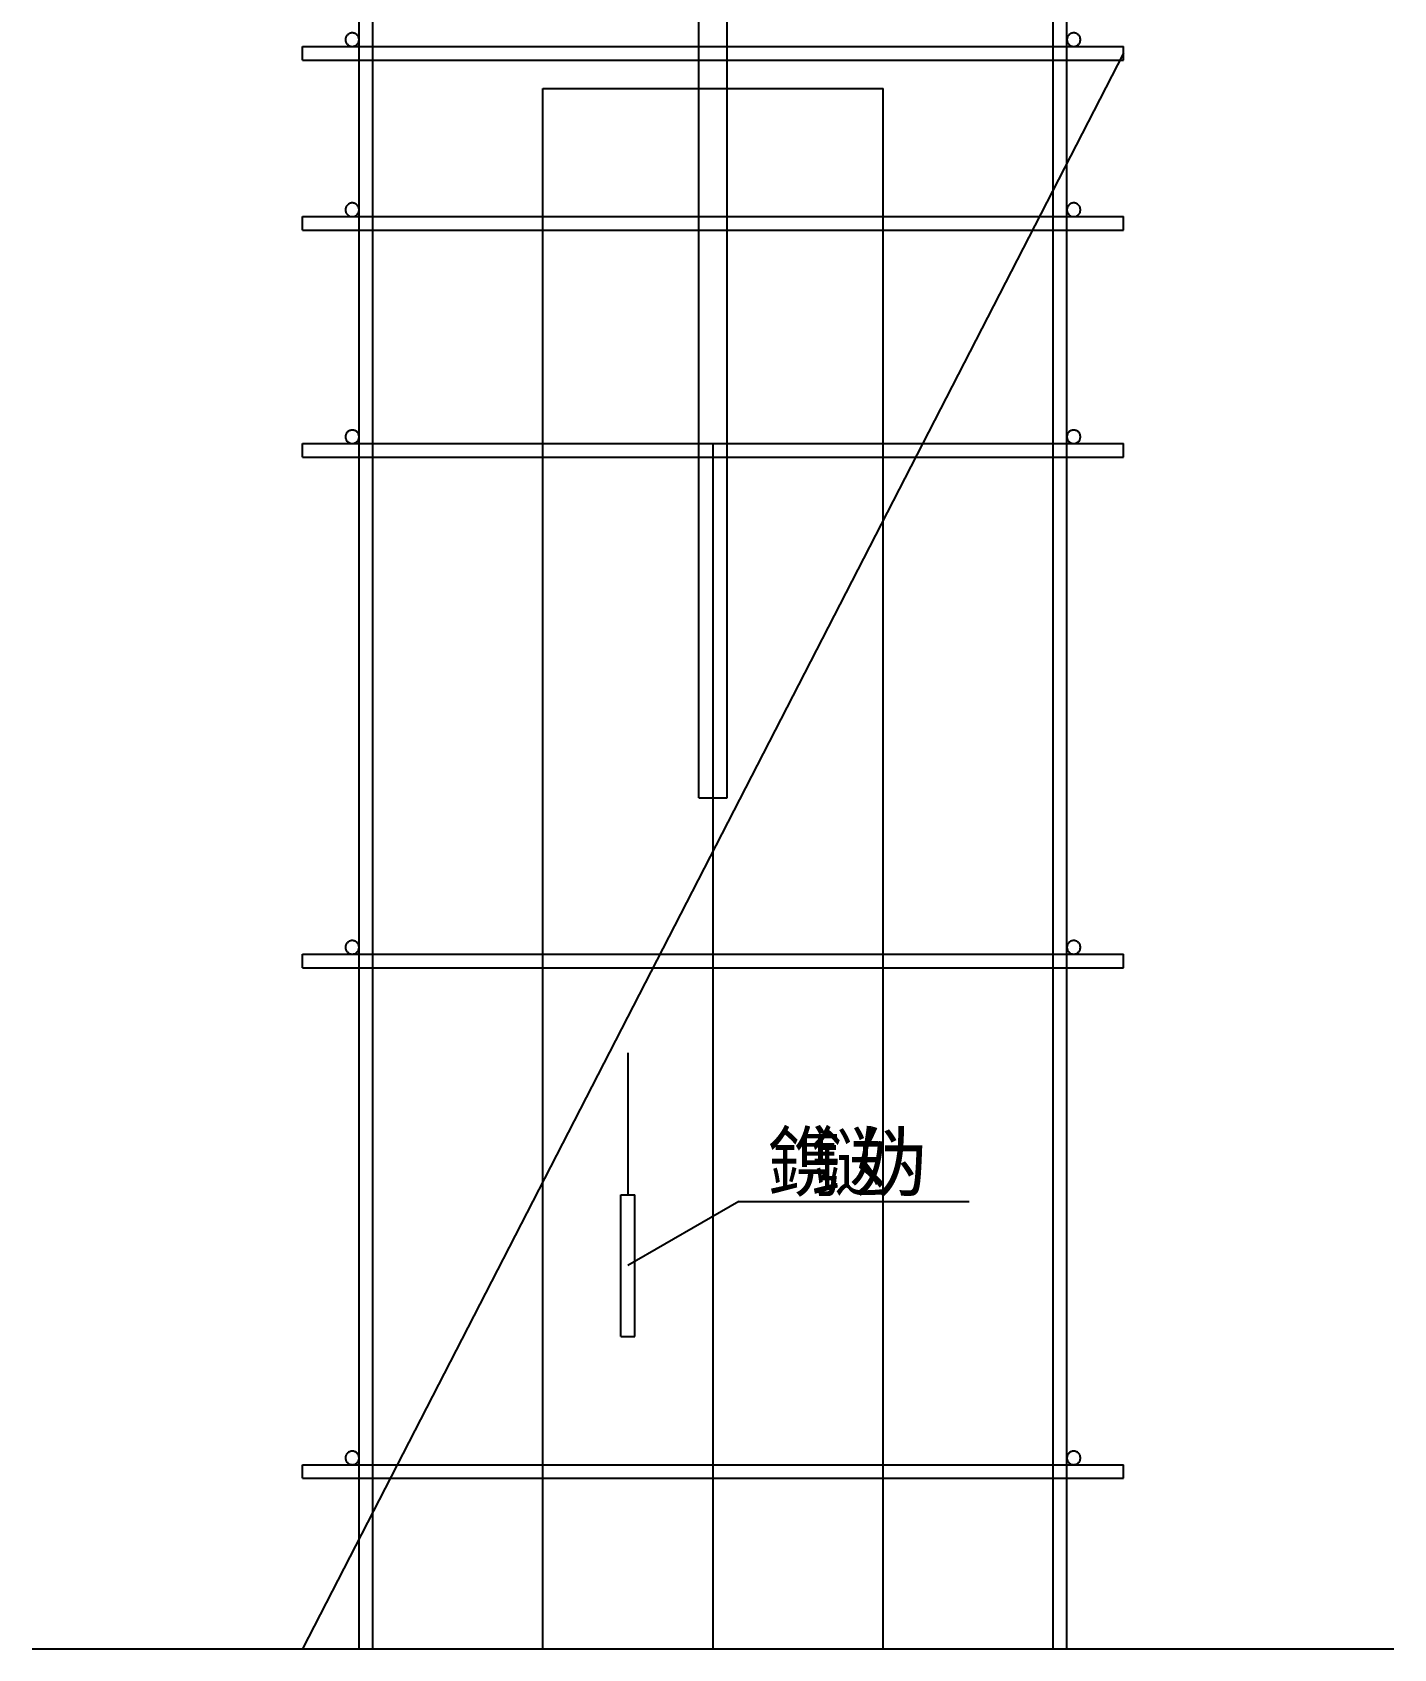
# Model space of a CAD drawing. Header units: metres. Extents: x 0 to 420, y 0 to 297.
# Drawn here: x 281.4 to 334.2, y 98.3 to 161.1 of the extents above; entities that cross this region are included whole.
import ezdxf

# ---------------------------------------------------------------- set-up
doc = ezdxf.new("R2010")
doc.units = ezdxf.units.M
doc.layers.add(' ', color=7, linetype='Continuous')

msp = doc.modelspace()

# ---------------------------------------------------------------- linework, layer by layer
at = {"layer": ' '}
for p, q in [((307.21, 131.36), (307.21, 164.37)), ((308.31, 131.36), (308.31, 164.37)), ((294.03, 98.35), (294.03, 162.7)), ((294.56, 98.35), (294.56, 162.7)), ((320.96, 98.35), (320.96, 162.7)), ((321.49, 98.35), (321.49, 162.7)), ((291.83, 160.5), (323.69, 160.5)), ((291.83, 159.97), (291.83, 160.5)), ((323.69, 160.24), (291.83, 98.35)), ((291.83, 159.97), (323.69, 159.97)), ((323.69, 159.97), (323.69, 160.5)), ((301.16, 98.35), (301.16, 158.87)), ((301.16, 158.87), (314.36, 158.87)), ((314.36, 98.35), (314.36, 158.87)), ((291.83, 153.9), (323.69, 153.9)), ((291.83, 153.37), (291.83, 153.9)), ((323.69, 153.37), (323.69, 153.9)), ((291.83, 153.37), (323.69, 153.37)), ((291.83, 145.1), (323.69, 145.1)), ((291.83, 144.57), (291.83, 145.1)), ((307.76, 98.35), (307.76, 145.12)), ((323.69, 144.57), (323.69, 145.1)), ((291.83, 144.57), (323.69, 144.57)), ((307.21, 131.36), (308.31, 131.36)), ((291.83, 125.29), (323.69, 125.29)), ((291.83, 124.76), (291.83, 125.29)), ((323.69, 124.76), (323.69, 125.29)), ((291.83, 124.76), (323.69, 124.76)), ((304.46, 121.46), (304.46, 115.96)), ((304.18, 110.46), (304.18, 115.96)), ((304.18, 115.96), (304.73, 115.96)), ((308.76, 115.69), (304.46, 113.21)), ((304.73, 110.46), (304.73, 115.96)), ((308.76, 115.69), (317.7, 115.69)), ((304.18, 110.46), (304.73, 110.46)), ((291.83, 105.48), (323.69, 105.48)), ((291.83, 104.96), (291.83, 105.48)), ((323.69, 104.96), (323.69, 105.48)), ((291.83, 104.96), (323.69, 104.96)), ((281.35, 98.35), (334.17, 98.35))]:
    msp.add_line(p, q, dxfattribs=at)
for points in [[(294.03, 160.76), (294.03, 160.79), (294.02, 160.82), (294.02, 160.84), (294.01, 160.87), (294, 160.89), (293.98, 160.91), (293.97, 160.93), (293.95, 160.95), (293.93, 160.97), (293.91, 160.98), (293.89, 161), (293.86, 161.01), (293.84, 161.02), (293.81, 161.02), (293.79, 161.03), (293.76, 161.03), (293.74, 161.03), (293.71, 161.02), (293.69, 161.02), (293.66, 161.01), (293.64, 161), (293.62, 160.98), (293.6, 160.97), (293.58, 160.95), (293.56, 160.93), (293.54, 160.91), (293.53, 160.89), (293.52, 160.87), (293.51, 160.84), (293.5, 160.82), (293.5, 160.79), (293.5, 160.76), (293.5, 160.74), (293.5, 160.71), (293.51, 160.69), (293.52, 160.66), (293.53, 160.64), (293.54, 160.62), (293.56, 160.6), (293.58, 160.58), (293.6, 160.56), (293.62, 160.55), (293.64, 160.53), (293.66, 160.52), (293.69, 160.51), (293.71, 160.51), (293.74, 160.5), (293.76, 160.5), (293.79, 160.5), (293.81, 160.51), (293.84, 160.51), (293.86, 160.52), (293.89, 160.53), (293.91, 160.55), (293.93, 160.56), (293.95, 160.58), (293.97, 160.6), (293.98, 160.62), (294, 160.64), (294.01, 160.66), (294.02, 160.69), (294.02, 160.71), (294.03, 160.74), (294.03, 160.76)], [(322.02, 160.76), (322.02, 160.79), (322.01, 160.82), (322.01, 160.84), (322, 160.87), (321.99, 160.89), (321.98, 160.91), (321.96, 160.93), (321.94, 160.95), (321.92, 160.97), (321.9, 160.98), (321.88, 161), (321.86, 161.01), (321.83, 161.02), (321.81, 161.02), (321.78, 161.03), (321.76, 161.03), (321.73, 161.03), (321.7, 161.02), (321.68, 161.02), (321.65, 161.01), (321.63, 161), (321.61, 160.98), (321.59, 160.97), (321.57, 160.95), (321.55, 160.93), (321.54, 160.91), (321.52, 160.89), (321.51, 160.87), (321.5, 160.84), (321.5, 160.82), (321.49, 160.79), (321.49, 160.76), (321.49, 160.74), (321.5, 160.71), (321.5, 160.69), (321.51, 160.66), (321.52, 160.64), (321.54, 160.62), (321.55, 160.6), (321.57, 160.58), (321.59, 160.56), (321.61, 160.55), (321.63, 160.53), (321.65, 160.52), (321.68, 160.51), (321.7, 160.51), (321.73, 160.5), (321.76, 160.5), (321.78, 160.5), (321.81, 160.51), (321.83, 160.51), (321.86, 160.52), (321.88, 160.53), (321.9, 160.55), (321.92, 160.56), (321.94, 160.58), (321.96, 160.6), (321.98, 160.62), (321.99, 160.64), (322, 160.66), (322.01, 160.69), (322.01, 160.71), (322.02, 160.74), (322.02, 160.76)], [(294.03, 154.16), (294.03, 154.19), (294.02, 154.21), (294.02, 154.24), (294.01, 154.26), (294, 154.29), (293.98, 154.31), (293.97, 154.33), (293.95, 154.35), (293.93, 154.37), (293.91, 154.38), (293.89, 154.4), (293.86, 154.41), (293.84, 154.42), (293.81, 154.42), (293.79, 154.43), (293.76, 154.43), (293.74, 154.43), (293.71, 154.42), (293.69, 154.42), (293.66, 154.41), (293.64, 154.4), (293.62, 154.38), (293.6, 154.37), (293.58, 154.35), (293.56, 154.33), (293.54, 154.31), (293.53, 154.29), (293.52, 154.26), (293.51, 154.24), (293.5, 154.21), (293.5, 154.19), (293.5, 154.16), (293.5, 154.14), (293.5, 154.11), (293.51, 154.09), (293.52, 154.06), (293.53, 154.04), (293.54, 154.02), (293.56, 154), (293.58, 153.98), (293.6, 153.96), (293.62, 153.94), (293.64, 153.93), (293.66, 153.92), (293.69, 153.91), (293.71, 153.9), (293.74, 153.9), (293.76, 153.9), (293.79, 153.9), (293.81, 153.9), (293.84, 153.91), (293.86, 153.92), (293.89, 153.93), (293.91, 153.94), (293.93, 153.96), (293.95, 153.98), (293.97, 154), (293.98, 154.02), (294, 154.04), (294.01, 154.06), (294.02, 154.09), (294.02, 154.11), (294.03, 154.14), (294.03, 154.16)], [(322.02, 154.16), (322.02, 154.19), (322.01, 154.21), (322.01, 154.24), (322, 154.26), (321.99, 154.29), (321.98, 154.31), (321.96, 154.33), (321.94, 154.35), (321.92, 154.37), (321.9, 154.38), (321.88, 154.4), (321.86, 154.41), (321.83, 154.42), (321.81, 154.42), (321.78, 154.43), (321.76, 154.43), (321.73, 154.43), (321.7, 154.42), (321.68, 154.42), (321.65, 154.41), (321.63, 154.4), (321.61, 154.38), (321.59, 154.37), (321.57, 154.35), (321.55, 154.33), (321.54, 154.31), (321.52, 154.29), (321.51, 154.26), (321.5, 154.24), (321.5, 154.21), (321.49, 154.19), (321.49, 154.16), (321.49, 154.14), (321.5, 154.11), (321.5, 154.09), (321.51, 154.06), (321.52, 154.04), (321.54, 154.02), (321.55, 154), (321.57, 153.98), (321.59, 153.96), (321.61, 153.94), (321.63, 153.93), (321.65, 153.92), (321.68, 153.91), (321.7, 153.9), (321.73, 153.9), (321.76, 153.9), (321.78, 153.9), (321.81, 153.9), (321.83, 153.91), (321.86, 153.92), (321.88, 153.93), (321.9, 153.94), (321.92, 153.96), (321.94, 153.98), (321.96, 154), (321.98, 154.02), (321.99, 154.04), (322, 154.06), (322.01, 154.09), (322.01, 154.11), (322.02, 154.14), (322.02, 154.16)], [(294.03, 145.36), (294.03, 145.39), (294.02, 145.41), (294.02, 145.44), (294.01, 145.46), (294, 145.48), (293.98, 145.51), (293.97, 145.53), (293.95, 145.55), (293.93, 145.56), (293.91, 145.58), (293.89, 145.59), (293.86, 145.6), (293.84, 145.61), (293.81, 145.62), (293.79, 145.62), (293.76, 145.62), (293.74, 145.62), (293.71, 145.62), (293.69, 145.61), (293.66, 145.6), (293.64, 145.59), (293.62, 145.58), (293.6, 145.56), (293.58, 145.55), (293.56, 145.53), (293.54, 145.51), (293.53, 145.48), (293.52, 145.46), (293.51, 145.44), (293.5, 145.41), (293.5, 145.39), (293.5, 145.36), (293.5, 145.33), (293.5, 145.31), (293.51, 145.28), (293.52, 145.26), (293.53, 145.24), (293.54, 145.21), (293.56, 145.19), (293.58, 145.17), (293.6, 145.16), (293.62, 145.14), (293.64, 145.13), (293.66, 145.12), (293.69, 145.11), (293.71, 145.1), (293.74, 145.1), (293.76, 145.1), (293.79, 145.1), (293.81, 145.1), (293.84, 145.11), (293.86, 145.12), (293.89, 145.13), (293.91, 145.14), (293.93, 145.16), (293.95, 145.17), (293.97, 145.19), (293.98, 145.21), (294, 145.24), (294.01, 145.26), (294.02, 145.28), (294.02, 145.31), (294.03, 145.33), (294.03, 145.36)], [(322.02, 145.36), (322.02, 145.39), (322.01, 145.41), (322.01, 145.44), (322, 145.46), (321.99, 145.48), (321.98, 145.51), (321.96, 145.53), (321.94, 145.55), (321.92, 145.56), (321.9, 145.58), (321.88, 145.59), (321.86, 145.6), (321.83, 145.61), (321.81, 145.62), (321.78, 145.62), (321.76, 145.62), (321.73, 145.62), (321.7, 145.62), (321.68, 145.61), (321.65, 145.6), (321.63, 145.59), (321.61, 145.58), (321.59, 145.56), (321.57, 145.55), (321.55, 145.53), (321.54, 145.51), (321.52, 145.48), (321.51, 145.46), (321.5, 145.44), (321.5, 145.41), (321.49, 145.39), (321.49, 145.36), (321.49, 145.33), (321.5, 145.31), (321.5, 145.28), (321.51, 145.26), (321.52, 145.24), (321.54, 145.21), (321.55, 145.19), (321.57, 145.17), (321.59, 145.16), (321.61, 145.14), (321.63, 145.13), (321.65, 145.12), (321.68, 145.11), (321.7, 145.1), (321.73, 145.1), (321.76, 145.1), (321.78, 145.1), (321.81, 145.1), (321.83, 145.11), (321.86, 145.12), (321.88, 145.13), (321.9, 145.14), (321.92, 145.16), (321.94, 145.17), (321.96, 145.19), (321.98, 145.21), (321.99, 145.24), (322, 145.26), (322.01, 145.28), (322.01, 145.31), (322.02, 145.33), (322.02, 145.36)], [(294.03, 125.55), (294.03, 125.58), (294.02, 125.61), (294.02, 125.63), (294.01, 125.66), (294, 125.68), (293.98, 125.7), (293.97, 125.72), (293.95, 125.74), (293.93, 125.76), (293.91, 125.77), (293.89, 125.79), (293.86, 125.8), (293.84, 125.81), (293.81, 125.81), (293.79, 125.82), (293.76, 125.82), (293.74, 125.82), (293.71, 125.81), (293.69, 125.81), (293.66, 125.8), (293.64, 125.79), (293.62, 125.77), (293.6, 125.76), (293.58, 125.74), (293.56, 125.72), (293.54, 125.7), (293.53, 125.68), (293.52, 125.66), (293.51, 125.63), (293.5, 125.61), (293.5, 125.58), (293.5, 125.55), (293.5, 125.53), (293.5, 125.5), (293.51, 125.48), (293.52, 125.45), (293.53, 125.43), (293.54, 125.41), (293.56, 125.39), (293.58, 125.37), (293.6, 125.35), (293.62, 125.34), (293.64, 125.32), (293.66, 125.31), (293.69, 125.3), (293.71, 125.3), (293.74, 125.29), (293.76, 125.29), (293.79, 125.29), (293.81, 125.3), (293.84, 125.3), (293.86, 125.31), (293.89, 125.32), (293.91, 125.34), (293.93, 125.35), (293.95, 125.37), (293.97, 125.39), (293.98, 125.41), (294, 125.43), (294.01, 125.45), (294.02, 125.48), (294.02, 125.5), (294.03, 125.53), (294.03, 125.55)], [(322.02, 125.55), (322.02, 125.58), (322.01, 125.61), (322.01, 125.63), (322, 125.66), (321.99, 125.68), (321.98, 125.7), (321.96, 125.72), (321.94, 125.74), (321.92, 125.76), (321.9, 125.77), (321.88, 125.79), (321.86, 125.8), (321.83, 125.81), (321.81, 125.81), (321.78, 125.82), (321.76, 125.82), (321.73, 125.82), (321.7, 125.81), (321.68, 125.81), (321.65, 125.8), (321.63, 125.79), (321.61, 125.77), (321.59, 125.76), (321.57, 125.74), (321.55, 125.72), (321.54, 125.7), (321.52, 125.68), (321.51, 125.66), (321.5, 125.63), (321.5, 125.61), (321.49, 125.58), (321.49, 125.55), (321.49, 125.53), (321.5, 125.5), (321.5, 125.48), (321.51, 125.45), (321.52, 125.43), (321.54, 125.41), (321.55, 125.39), (321.57, 125.37), (321.59, 125.35), (321.61, 125.34), (321.63, 125.32), (321.65, 125.31), (321.68, 125.3), (321.7, 125.3), (321.73, 125.29), (321.76, 125.29), (321.78, 125.29), (321.81, 125.3), (321.83, 125.3), (321.86, 125.31), (321.88, 125.32), (321.9, 125.34), (321.92, 125.35), (321.94, 125.37), (321.96, 125.39), (321.98, 125.41), (321.99, 125.43), (322, 125.45), (322.01, 125.48), (322.01, 125.5), (322.02, 125.53), (322.02, 125.55)], [(294.03, 105.75), (294.03, 105.77), (294.02, 105.8), (294.02, 105.83), (294.01, 105.85), (294, 105.87), (293.98, 105.9), (293.97, 105.92), (293.95, 105.94), (293.93, 105.95), (293.91, 105.97), (293.89, 105.98), (293.86, 105.99), (293.84, 106), (293.81, 106.01), (293.79, 106.01), (293.76, 106.01), (293.74, 106.01), (293.71, 106.01), (293.69, 106), (293.66, 105.99), (293.64, 105.98), (293.62, 105.97), (293.6, 105.95), (293.58, 105.94), (293.56, 105.92), (293.54, 105.9), (293.53, 105.87), (293.52, 105.85), (293.51, 105.83), (293.5, 105.8), (293.5, 105.77), (293.5, 105.75), (293.5, 105.72), (293.5, 105.7), (293.51, 105.67), (293.52, 105.65), (293.53, 105.62), (293.54, 105.6), (293.56, 105.58), (293.58, 105.56), (293.6, 105.54), (293.62, 105.53), (293.64, 105.52), (293.66, 105.5), (293.69, 105.5), (293.71, 105.49), (293.74, 105.49), (293.76, 105.48), (293.79, 105.49), (293.81, 105.49), (293.84, 105.5), (293.86, 105.5), (293.89, 105.52), (293.91, 105.53), (293.93, 105.54), (293.95, 105.56), (293.97, 105.58), (293.98, 105.6), (294, 105.62), (294.01, 105.65), (294.02, 105.67), (294.02, 105.7), (294.03, 105.72), (294.03, 105.75)], [(322.02, 105.75), (322.02, 105.77), (322.01, 105.8), (322.01, 105.83), (322, 105.85), (321.99, 105.87), (321.98, 105.9), (321.96, 105.92), (321.94, 105.94), (321.92, 105.95), (321.9, 105.97), (321.88, 105.98), (321.86, 105.99), (321.83, 106), (321.81, 106.01), (321.78, 106.01), (321.76, 106.01), (321.73, 106.01), (321.7, 106.01), (321.68, 106), (321.65, 105.99), (321.63, 105.98), (321.61, 105.97), (321.59, 105.95), (321.57, 105.94), (321.55, 105.92), (321.54, 105.9), (321.52, 105.87), (321.51, 105.85), (321.5, 105.83), (321.5, 105.8), (321.49, 105.77), (321.49, 105.75), (321.49, 105.72), (321.5, 105.7), (321.5, 105.67), (321.51, 105.65), (321.52, 105.62), (321.54, 105.6), (321.55, 105.58), (321.57, 105.56), (321.59, 105.54), (321.61, 105.53), (321.63, 105.52), (321.65, 105.5), (321.68, 105.5), (321.7, 105.49), (321.73, 105.49), (321.76, 105.48), (321.78, 105.49), (321.81, 105.49), (321.83, 105.5), (321.86, 105.5), (321.88, 105.52), (321.9, 105.53), (321.92, 105.54), (321.94, 105.56), (321.96, 105.58), (321.98, 105.6), (321.99, 105.62), (322, 105.65), (322.01, 105.67), (322.01, 105.7), (322.02, 105.72), (322.02, 105.75)]]:
    msp.add_lwpolyline(points, dxfattribs=at)

# ---------------------------------------------------------------- texts
for s, p in [('鎸', (309.88, 116.13)), ('鎹', (311.55, 116.13)), ('妫', (313.23, 116.13))]:
    msp.add_text(s, height=2.2, dxfattribs=at).set_placement(p)

doc.saveas('drawing.dxf')
